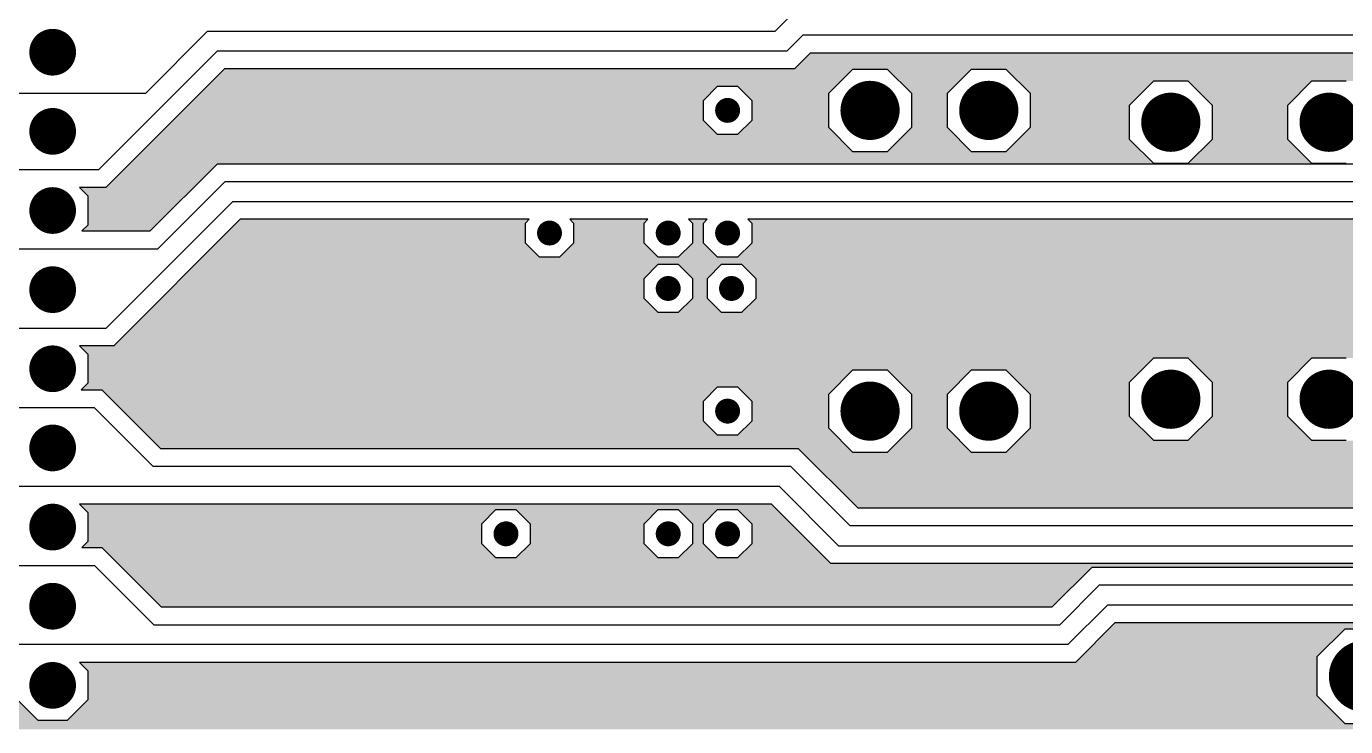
# Model space of a CAD drawing. Extents: x 295 to 953, y 10 to 290.
# Drawn here: x 521.2 to 591.1, y 159 to 196.1 of the extents above; entities that cross this region are included whole.
import ezdxf

# ---------------------------------------------------------------- set-up
doc = ezdxf.new("R2010")
doc.units = 0
doc.header["$LTSCALE"] = 5
doc.header["$MEASUREMENT"] = 0
doc.layers.get('0').update_dxf_attribs({"linetype": 'CONTINUOUS', "lineweight": 25})
doc.layers.add('L3-INT2_GBR', color=2, linetype='CONTINUOUS')

msp = doc.modelspace()

# ---------------------------------------------------------------- linework, layer by layer
at = {"color": 7}
for points, const_width in [([(523.223, 194.742, -1), (521.986, 194.742, -1)], 1.238), ([(566.671, 191.661, -1), (565.104, 191.661, -1)], 1.567), ([(572.958, 191.661, -1), (571.39, 191.661, -1)], 1.567), ([(558.674, 191.661, -1), (558.014, 191.661, -1)], 0.66), ([(582.597, 191.032, -1), (581.029, 191.032, -1)], 1.567), ([(590.979, 191.032, -1), (589.411, 191.032, -1)], 1.567), ([(523.223, 190.55, -1), (521.986, 190.55, -1)], 1.238), ([(523.223, 186.359, -1), (521.986, 186.359, -1)], 1.238), ([(549.244, 185.165, -1), (548.584, 185.165, -1)], 0.66), ([(555.53, 185.165, -1), (554.87, 185.165, -1)], 0.66), ([(558.674, 185.165, -1), (558.014, 185.165, -1)], 0.66), ([(523.223, 182.168, -1), (521.986, 182.168, -1)], 1.238), ([(555.53, 182.231, -1), (554.87, 182.231, -1)], 0.66), ([(558.883, 182.231, -1), (558.223, 182.231, -1)], 0.66), ([(523.223, 177.977, -1), (521.986, 177.977, -1)], 1.238), ([(582.597, 176.364, -1), (581.029, 176.364, -1)], 1.567), ([(590.979, 176.364, -1), (589.411, 176.364, -1)], 1.567), ([(566.671, 175.735, -1), (565.104, 175.735, -1)], 1.567), ([(572.958, 175.735, -1), (571.39, 175.735, -1)], 1.567), ([(558.674, 175.735, -1), (558.014, 175.735, -1)], 0.66), ([(523.223, 173.786, -1), (521.986, 173.786, -1)], 1.238), ([(523.223, 169.595, -1), (521.986, 169.595, -1)], 1.238), ([(546.939, 169.239, -1), (546.279, 169.239, -1)], 0.66), ([(555.53, 169.239, -1), (554.87, 169.239, -1)], 0.66), ([(558.674, 169.239, -1), (558.014, 169.239, -1)], 0.66), ([(523.223, 165.405, -1), (521.986, 165.405, -1)], 1.238), ([(593.03, 161.695, -1), (591.132, 161.695, -1)], 1.897), ([(523.223, 161.214, -1), (521.986, 161.214, -1)], 1.238)]:
    msp.add_lwpolyline(points, format="xyb", close=True, dxfattribs=dict(at, const_width=const_width))
at = {"layer": 'L3-INT2_GBR', "color": 7}
for p, q in [((561.906, 196.9), (560.858, 195.852)), ((530.812, 195.852), (527.54, 192.58)), ((530.812, 195.852), (560.858, 195.852)), ((561.487, 194.804), (562.325, 195.642)), ((623.514, 195.642), (562.325, 195.642)), ((525.025, 188.518), (531.312, 194.804)), ((561.487, 194.804), (531.312, 194.804)), ((562.718, 194.694), (561.879, 193.855)), ((623.121, 194.694), (562.718, 194.694)), ((531.704, 193.855), (525.418, 187.569)), ((561.879, 193.855), (531.704, 193.855)), ((563.701, 192.567), (564.981, 193.847)), ((564.981, 193.847), (566.793, 193.847)), ((566.793, 193.847), (568.074, 192.567)), ((569.988, 192.567), (571.268, 193.847)), ((571.268, 193.847), (573.08, 193.847)), ((573.08, 193.847), (574.36, 192.567)), ((557.065, 192.191), (557.814, 192.94)), ((557.814, 192.94), (558.873, 192.94)), ((558.873, 192.94), (559.622, 192.191)), ((579.627, 191.938), (580.907, 193.219)), ((580.907, 193.219), (582.719, 193.219)), ((582.719, 193.219), (583.999, 191.938)), ((588.009, 191.938), (589.289, 193.219)), ((589.289, 193.219), (591.101, 193.219)), ((517.481, 192.58), (527.54, 192.58)), ((557.065, 191.131), (557.065, 192.191)), ((559.622, 192.191), (559.622, 191.131)), ((563.701, 190.755), (563.701, 192.567)), ((568.074, 192.567), (568.074, 190.755)), ((569.988, 190.755), (569.988, 192.567)), ((574.36, 192.567), (574.36, 190.755)), ((579.627, 190.126), (579.627, 191.938)), ((583.999, 191.938), (583.999, 190.126)), ((588.009, 190.126), (588.009, 191.938)), ((557.814, 190.382), (557.065, 191.131)), ((559.622, 191.131), (558.873, 190.382)), ((564.981, 189.475), (563.701, 190.755)), ((568.074, 190.755), (566.793, 189.475)), ((571.268, 189.475), (569.988, 190.755)), ((574.36, 190.755), (573.08, 189.475)), ((558.873, 190.382), (557.814, 190.382)), ((580.907, 188.846), (579.627, 190.126)), ((583.999, 190.126), (582.719, 188.846)), ((589.289, 188.846), (588.009, 190.126)), ((566.793, 189.475), (564.981, 189.475)), ((573.08, 189.475), (571.268, 189.475)), ((527.776, 185.275), (531.338, 188.838)), ((531.338, 188.838), (620.973, 188.838)), ((582.719, 188.846), (580.907, 188.846)), ((591.101, 188.846), (589.289, 188.846)), ((525.025, 188.518), (517.062, 188.518)), ((524.02, 187.569), (524.461, 187.128)), ((525.418, 187.569), (524.02, 187.569)), ((531.731, 187.889), (528.168, 184.327)), ((531.731, 187.889), (620.58, 187.889)), ((524.461, 187.128), (524.461, 185.591)), ((532.15, 186.841), (525.444, 180.136)), ((532.15, 186.841), (620.144, 186.841)), ((532.542, 185.893), (525.837, 179.187)), ((547.833, 185.893), (532.542, 185.893)), ((547.635, 185.695), (547.833, 185.893)), ((549.995, 185.893), (550.193, 185.695)), ((554.12, 185.893), (549.995, 185.893)), ((553.922, 185.695), (554.12, 185.893)), ((556.281, 185.893), (556.479, 185.695)), ((557.263, 185.893), (556.281, 185.893)), ((557.065, 185.695), (557.263, 185.893)), ((559.424, 185.893), (559.622, 185.695)), ((619.752, 185.893), (559.424, 185.893)), ((524.461, 185.591), (524.146, 185.275)), ((524.146, 185.275), (527.776, 185.275)), ((547.635, 184.635), (547.635, 185.695)), ((550.193, 185.695), (550.193, 184.635)), ((553.922, 184.635), (553.922, 185.695)), ((556.479, 185.695), (556.479, 184.635)), ((557.065, 184.635), (557.065, 185.695)), ((559.622, 185.695), (559.622, 184.635)), ((548.384, 183.886), (547.635, 184.635)), ((550.193, 184.635), (549.443, 183.886)), ((554.671, 183.886), (553.922, 184.635)), ((556.479, 184.635), (555.73, 183.886)), ((557.814, 183.886), (557.065, 184.635)), ((559.622, 184.635), (558.873, 183.886)), ((520.446, 184.327), (528.168, 184.327)), ((549.443, 183.886), (548.384, 183.886)), ((555.73, 183.886), (554.671, 183.886)), ((558.873, 183.886), (557.814, 183.886)), ((553.922, 182.761), (554.671, 183.51)), ((554.671, 183.51), (555.73, 183.51)), ((555.73, 183.51), (556.479, 182.761)), ((557.274, 182.761), (558.023, 183.51)), ((558.023, 183.51), (559.083, 183.51)), ((559.083, 183.51), (559.832, 182.761)), ((553.922, 181.702), (553.922, 182.761)), ((556.479, 182.761), (556.479, 181.702)), ((557.274, 181.702), (557.274, 182.761)), ((559.832, 182.761), (559.832, 181.702)), ((554.671, 180.952), (553.922, 181.702)), ((556.479, 181.702), (555.73, 180.952)), ((558.023, 180.952), (557.274, 181.702)), ((559.832, 181.702), (559.083, 180.952)), ((555.73, 180.952), (554.671, 180.952)), ((559.083, 180.952), (558.023, 180.952)), ((520.446, 180.136), (525.444, 180.136)), ((524.02, 179.187), (524.461, 178.746)), ((525.837, 179.187), (524.02, 179.187)), ((524.461, 178.746), (524.461, 177.209)), ((579.627, 177.27), (580.907, 178.55)), ((580.907, 178.55), (582.719, 178.55)), ((582.719, 178.55), (583.999, 177.27)), ((588.009, 177.27), (589.289, 178.55)), ((589.289, 178.55), (591.101, 178.55)), ((563.701, 176.641), (564.981, 177.921)), ((564.981, 177.921), (566.793, 177.921)), ((566.793, 177.921), (568.074, 176.641)), ((569.988, 176.641), (571.268, 177.921)), ((571.268, 177.921), (573.08, 177.921)), ((573.08, 177.921), (574.36, 176.641)), ((524.461, 177.209), (524.116, 176.864)), ((524.116, 176.864), (525.208, 176.864)), ((525.208, 176.864), (528.322, 173.75)), ((557.065, 176.265), (557.814, 177.014)), ((557.814, 177.014), (558.873, 177.014)), ((558.873, 177.014), (559.622, 176.265)), ((579.627, 175.458), (579.627, 177.27)), ((583.999, 177.27), (583.999, 175.458)), ((588.009, 175.458), (588.009, 177.27)), ((557.065, 175.205), (557.065, 176.265)), ((559.622, 176.265), (559.622, 175.205)), ((563.701, 174.829), (563.701, 176.641)), ((568.074, 176.641), (568.074, 174.829)), ((569.988, 174.829), (569.988, 176.641)), ((574.36, 176.641), (574.36, 174.829)), ((524.816, 175.915), (520.542, 175.915)), ((524.816, 175.915), (527.929, 172.801)), ((580.907, 174.178), (579.627, 175.458)), ((583.999, 175.458), (582.719, 174.178)), ((589.289, 174.178), (588.009, 175.458)), ((557.814, 174.456), (557.065, 175.205)), ((559.622, 175.205), (558.873, 174.456)), ((564.981, 173.549), (563.701, 174.829)), ((568.074, 174.829), (566.793, 173.549)), ((571.268, 173.549), (569.988, 174.829)), ((574.36, 174.829), (573.08, 173.549)), ((558.873, 174.456), (557.814, 174.456)), ((582.719, 174.178), (580.907, 174.178)), ((591.101, 174.178), (589.289, 174.178)), ((528.322, 173.75), (562.089, 173.75)), ((562.089, 173.75), (565.232, 170.607)), ((566.793, 173.549), (564.981, 173.549)), ((573.08, 173.549), (571.268, 173.549)), ((561.696, 172.801), (527.929, 172.801)), ((561.696, 172.801), (564.84, 169.658)), ((520.572, 171.754), (561.068, 171.754)), ((564.211, 168.61), (561.068, 171.754)), ((524.02, 170.805), (524.461, 170.364)), ((560.675, 170.805), (524.02, 170.805)), ((545.33, 169.769), (546.079, 170.518)), ((546.079, 170.518), (547.138, 170.518)), ((547.138, 170.518), (547.887, 169.769)), ((553.922, 169.769), (554.671, 170.518)), ((554.671, 170.518), (555.73, 170.518)), ((555.73, 170.518), (556.479, 169.769)), ((557.065, 169.769), (557.814, 170.518)), ((557.814, 170.518), (558.873, 170.518)), ((558.873, 170.518), (559.622, 169.769)), ((563.818, 167.662), (560.675, 170.805)), ((565.232, 170.607), (675.492, 170.607)), ((524.461, 170.364), (524.461, 168.827)), ((545.33, 168.709), (545.33, 169.769)), ((547.887, 169.769), (547.887, 168.709)), ((553.922, 168.709), (553.922, 169.769)), ((556.479, 169.769), (556.479, 168.709)), ((557.065, 168.709), (557.065, 169.769)), ((559.622, 169.769), (559.622, 168.709)), ((675.885, 169.658), (564.84, 169.658)), ((524.461, 168.827), (524.146, 168.511)), ((524.146, 168.511), (525.208, 168.511)), ((525.208, 168.511), (528.352, 165.368)), ((546.079, 167.96), (545.33, 168.709)), ((547.887, 168.709), (547.138, 167.96)), ((554.671, 167.96), (553.922, 168.709)), ((556.479, 168.709), (555.73, 167.96)), ((557.814, 167.96), (557.065, 168.709)), ((559.622, 168.709), (558.873, 167.96)), ((564.211, 168.61), (676.32, 168.61)), ((547.138, 167.96), (546.079, 167.96)), ((555.73, 167.96), (554.671, 167.96)), ((558.873, 167.96), (557.814, 167.96)), ((676.713, 167.662), (563.818, 167.662)), ((516.255, 167.563), (524.816, 167.563)), ((527.959, 164.419), (524.816, 167.563)), ((575.537, 165.368), (577.649, 167.48)), ((577.649, 167.48), (678.808, 167.48)), ((578.041, 166.531), (575.929, 164.419)), ((578.041, 166.531), (678.416, 166.531)), ((528.352, 165.368), (575.537, 165.368)), ((576.365, 163.372), (578.46, 165.467)), ((677.997, 165.467), (578.46, 165.467)), ((527.959, 164.419), (575.929, 164.419)), ((578.853, 164.518), (576.758, 162.423)), ((677.604, 164.518), (578.853, 164.518)), ((589.565, 162.738), (591.038, 164.212)), ((591.038, 164.212), (593.124, 164.212)), ((576.365, 163.372), (516.255, 163.372)), ((524.02, 162.423), (524.461, 161.982)), ((576.758, 162.423), (524.02, 162.423)), ((589.565, 160.653), (589.565, 162.738)), ((524.461, 161.982), (524.461, 160.445)), ((521.836, 159.357), (520.748, 160.445)), ((524.461, 160.445), (523.373, 159.357)), ((591.038, 159.179), (589.565, 160.653)), ((523.373, 159.357), (521.836, 159.357)), ((593.124, 159.179), (591.038, 159.179))]:
    msp.add_line(p, q, dxfattribs=at)
for points in [[(623.618, 194.197), (623.121, 194.694), (562.221, 194.197), (562.718, 194.694)], [(564.074, 192.94), (564.981, 193.847), (530.789, 192.94), (531.696, 193.847)], [(618.024, 193.847), (618.032, 193.855), (531.696, 193.847), (531.704, 193.855)], [(618.032, 193.855), (618.032, 193.855), (557.814, 193.855), (561.879, 193.855)], [(618.032, 193.855), (618.374, 194.197), (561.879, 193.855), (562.221, 194.197)], [(571.268, 193.847), (571.268, 193.847), (566.793, 193.847), (564.981, 193.847)], [(569.988, 192.567), (571.268, 193.847), (568.074, 192.567), (566.793, 193.847)], [(618.024, 193.847), (618.024, 193.847), (573.08, 193.847), (571.268, 193.847)], [(617.625, 193.448), (618.024, 193.847), (573.479, 193.448), (573.08, 193.847)], [(557.065, 192.191), (557.814, 192.94), (530.039, 192.191), (530.789, 192.94)], [(564.074, 192.94), (564.074, 192.94), (558.873, 192.94), (557.814, 192.94)], [(563.701, 192.567), (564.074, 192.94), (559.246, 192.567), (558.873, 192.94)], [(617.625, 193.219), (617.625, 193.448), (573.708, 193.219), (573.479, 193.448)], [(580.256, 192.567), (580.907, 193.219), (574.36, 192.567), (573.708, 193.219)], [(589.289, 193.219), (589.289, 193.219), (582.719, 193.219), (580.907, 193.219)], [(588.009, 191.938), (589.289, 193.219), (583.999, 191.938), (582.719, 193.219)], [(617.625, 193.219), (617.625, 193.219), (591.101, 193.219), (589.289, 193.219)], [(557.065, 191.131), (557.065, 192.191), (528.98, 191.131), (530.039, 192.191)], [(563.701, 192.191), (563.701, 192.567), (559.622, 192.191), (559.246, 192.567)], [(563.701, 191.131), (563.701, 192.191), (559.622, 191.131), (559.622, 192.191)], [(569.988, 190.755), (569.988, 192.567), (568.074, 190.755), (568.074, 192.567)], [(579.627, 191.938), (580.256, 192.567), (574.36, 191.938), (574.36, 192.567)], [(579.627, 190.755), (579.627, 191.938), (574.36, 190.755), (574.36, 191.938)], [(588.009, 190.126), (588.009, 191.938), (583.999, 190.126), (583.999, 191.938)], [(557.814, 190.382), (557.065, 191.131), (528.231, 190.382), (528.98, 191.131)], [(564.074, 190.382), (563.701, 190.755), (558.873, 190.382), (559.246, 190.755)], [(563.701, 190.755), (563.701, 191.131), (559.246, 190.755), (559.622, 191.131)], [(571.268, 189.475), (569.988, 190.755), (566.793, 189.475), (568.074, 190.755)], [(579.627, 190.126), (579.627, 190.755), (573.731, 190.126), (574.36, 190.755)], [(564.981, 189.475), (564.074, 190.382), (527.324, 189.475), (528.231, 190.382)], [(580.279, 189.475), (579.627, 190.126), (573.08, 189.475), (573.731, 190.126)], [(589.289, 188.846), (588.009, 190.126), (582.719, 188.846), (583.999, 190.126)], [(580.907, 188.846), (580.279, 189.475), (526.695, 188.846), (527.324, 189.475)], [(530.069, 187.569), (531.338, 188.838), (525.418, 187.569), (526.687, 188.838)], [(628.977, 188.838), (628.969, 188.846), (526.687, 188.838), (526.695, 188.846)], [(628.977, 188.838), (628.977, 188.838), (620.973, 188.838), (531.338, 188.838)], [(529.629, 187.128), (530.069, 187.569), (524.461, 187.128), (524.02, 187.569)], [(530.069, 187.569), (530.069, 187.569), (524.02, 187.569), (525.418, 187.569)], [(528.091, 185.591), (529.629, 187.128), (524.461, 185.591), (524.461, 187.128)], [(547.635, 185.695), (547.833, 185.893), (532.345, 185.695), (532.542, 185.893)], [(547.833, 185.893), (547.833, 185.893), (532.542, 185.893), (547.833, 185.893)], [(554.119, 185.892), (554.119, 185.893), (549.995, 185.892), (554.119, 185.893)], [(553.922, 185.695), (554.119, 185.892), (550.193, 185.695), (549.995, 185.892)], [(557.263, 185.892), (557.263, 185.893), (556.281, 185.892), (557.263, 185.893)], [(557.065, 185.695), (557.263, 185.892), (556.479, 185.695), (556.281, 185.892)], [(619.752, 185.892), (619.752, 185.893), (559.424, 185.892), (564.981, 185.893)], [(619.95, 185.695), (619.752, 185.892), (559.622, 185.695), (559.424, 185.892)], [(527.776, 185.275), (528.091, 185.591), (524.146, 185.275), (524.461, 185.591)], [(547.635, 184.635), (547.635, 185.695), (531.285, 184.635), (532.345, 185.695)], [(553.922, 184.635), (553.922, 185.695), (550.193, 184.635), (550.193, 185.695)], [(557.065, 184.635), (557.065, 185.695), (556.479, 184.635), (556.479, 185.695)], [(620.667, 184.977), (619.95, 185.695), (559.622, 184.977), (559.622, 185.695)], [(548.384, 183.886), (547.635, 184.635), (530.536, 183.886), (531.285, 184.635)], [(554.671, 183.886), (553.922, 184.635), (549.443, 183.886), (550.193, 184.635)], [(557.814, 183.886), (557.065, 184.635), (555.73, 183.886), (556.479, 184.635)], [(596.879, 184.228), (597.287, 184.635), (559.215, 184.228), (559.622, 184.635)], [(597.287, 184.635), (597.628, 184.977), (559.622, 184.635), (559.622, 184.977)], [(596.879, 183.51), (596.879, 183.886), (530.16, 183.51), (530.536, 183.886)], [(557.975, 183.886), (557.862, 183.886), (554.671, 183.886), (555.73, 183.886)], [(596.879, 183.886), (596.879, 183.886), (558.023, 183.886), (558.873, 183.886)], [(596.879, 183.886), (596.879, 184.228), (558.873, 183.886), (559.215, 184.228)], [(553.922, 182.761), (554.671, 183.51), (529.411, 182.761), (530.16, 183.51)], [(558.023, 183.51), (558.023, 183.51), (555.73, 183.51), (554.671, 183.51)], [(557.274, 182.761), (558.023, 183.51), (556.479, 182.761), (555.73, 183.51)], [(596.879, 183.51), (596.879, 183.51), (559.083, 183.51), (558.023, 183.51)], [(596.879, 183.168), (596.879, 183.51), (559.424, 183.168), (559.083, 183.51)], [(597.287, 182.761), (596.879, 183.168), (559.832, 182.761), (559.424, 183.168)], [(553.922, 181.702), (553.922, 182.761), (528.351, 181.702), (529.411, 182.761)], [(557.274, 181.702), (557.274, 182.761), (556.479, 181.702), (556.479, 182.761)], [(597.628, 182.419), (597.287, 182.761), (559.832, 182.419), (559.832, 182.761)], [(689.664, 181.911), (689.664, 182.419), (559.832, 181.911), (559.832, 182.419)], [(554.671, 180.952), (553.922, 181.702), (527.602, 180.952), (528.351, 181.702)], [(557.814, 181.162), (557.274, 181.702), (555.939, 181.162), (556.479, 181.702)], [(690.413, 181.162), (689.873, 181.702), (559.292, 181.162), (559.832, 181.702)], [(689.873, 181.702), (689.664, 181.911), (559.832, 181.702), (559.832, 181.911)], [(692.414, 180.436), (692.931, 180.952), (527.086, 180.436), (527.602, 180.952)], [(558.023, 180.952), (557.814, 181.162), (555.73, 180.952), (555.939, 181.162)], [(692.931, 180.952), (692.974, 180.995), (559.083, 180.952), (559.126, 180.995)], [(713.708, 180.995), (713.541, 181.162), (559.126, 180.995), (559.292, 181.162)], [(660.754, 179.187), (662.003, 180.436), (525.837, 179.187), (527.086, 180.436)], [(660.723, 179.156), (660.754, 179.187), (524.052, 179.156), (524.02, 179.187)], [(660.754, 179.187), (660.754, 179.187), (524.02, 179.187), (525.837, 179.187)], [(660.723, 178.746), (660.723, 179.156), (524.461, 178.746), (524.052, 179.156)], [(660.723, 178.55), (660.723, 178.746), (524.461, 178.55), (524.461, 178.746)], [(580.279, 177.921), (580.907, 178.55), (524.461, 177.921), (524.461, 178.55)], [(589.289, 178.55), (589.289, 178.55), (582.719, 178.55), (580.907, 178.55)], [(588.009, 177.27), (589.289, 178.55), (583.999, 177.27), (582.719, 178.55)], [(660.723, 178.55), (660.723, 178.55), (591.101, 178.55), (589.289, 178.55)], [(564.269, 177.209), (564.981, 177.921), (524.461, 177.209), (524.461, 177.921)], [(571.268, 177.921), (571.268, 177.921), (566.793, 177.921), (564.981, 177.921)], [(569.988, 176.641), (571.268, 177.921), (568.074, 176.641), (566.793, 177.921)], [(580.279, 177.921), (580.279, 177.921), (573.08, 177.921), (571.268, 177.921)], [(579.627, 177.27), (580.279, 177.921), (573.731, 177.27), (573.08, 177.921)], [(557.664, 176.864), (557.814, 177.014), (524.116, 176.864), (524.266, 177.014)], [(557.664, 176.864), (557.664, 176.864), (525.208, 176.864), (524.116, 176.864)], [(564.074, 177.014), (564.269, 177.209), (524.266, 177.014), (524.461, 177.209)], [(557.065, 176.265), (557.664, 176.864), (525.807, 176.265), (525.208, 176.864)], [(564.074, 177.014), (564.074, 177.014), (558.873, 177.014), (557.814, 177.014)], [(563.701, 176.641), (564.074, 177.014), (559.246, 176.641), (558.873, 177.014)], [(579.627, 176.641), (579.627, 177.27), (574.36, 176.641), (573.731, 177.27)], [(588.009, 175.458), (588.009, 177.27), (583.999, 175.458), (583.999, 177.27)], [(557.065, 175.205), (557.065, 176.265), (526.867, 175.205), (525.807, 176.265)], [(563.701, 176.265), (563.701, 176.641), (559.622, 176.265), (559.246, 176.641)], [(563.701, 175.205), (563.701, 176.265), (559.622, 175.205), (559.622, 176.265)], [(569.988, 174.829), (569.988, 176.641), (568.074, 174.829), (568.074, 176.641)], [(579.627, 175.458), (579.627, 176.641), (574.36, 175.458), (574.36, 176.641)], [(580.256, 174.829), (579.627, 175.458), (574.36, 174.829), (574.36, 175.458)], [(589.289, 174.178), (588.009, 175.458), (582.719, 174.178), (583.999, 175.458)], [(557.814, 174.456), (557.065, 175.205), (527.616, 174.456), (526.867, 175.205)], [(564.074, 174.456), (563.701, 174.829), (558.873, 174.456), (559.246, 174.829)], [(563.701, 174.829), (563.701, 175.205), (559.246, 174.829), (559.622, 175.205)], [(571.268, 173.549), (569.988, 174.829), (566.793, 173.549), (568.074, 174.829)], [(580.907, 174.178), (580.256, 174.829), (573.708, 174.178), (574.36, 174.829)], [(564.78, 173.75), (564.074, 174.456), (528.322, 173.75), (527.616, 174.456)], [(618.024, 173.549), (617.625, 173.948), (573.08, 173.549), (573.479, 173.948)], [(617.625, 173.948), (617.625, 174.178), (573.479, 173.948), (573.708, 174.178)], [(564.78, 173.75), (564.78, 173.75), (562.089, 173.75), (528.322, 173.75)], [(564.981, 173.549), (564.78, 173.75), (562.29, 173.549), (562.089, 173.75)], [(618.374, 173.199), (618.024, 173.549), (562.64, 173.199), (562.29, 173.549)], [(625.541, 172.328), (625.541, 173.199), (563.511, 172.328), (562.64, 173.199)], [(626.87, 170.998), (625.541, 172.328), (564.841, 170.998), (563.511, 172.328)], [(560.962, 170.518), (560.675, 170.805), (524.307, 170.518), (524.02, 170.805)], [(560.675, 170.805), (560.675, 170.805), (524.02, 170.805), (546.079, 170.805)], [(545.926, 170.364), (546.079, 170.518), (524.461, 170.364), (524.307, 170.518)], [(554.671, 170.518), (554.671, 170.518), (547.138, 170.518), (546.079, 170.518)], [(553.922, 169.769), (554.671, 170.518), (547.887, 169.769), (547.138, 170.518)], [(557.814, 170.518), (557.814, 170.518), (555.73, 170.518), (554.671, 170.518)], [(557.065, 169.769), (557.814, 170.518), (556.479, 169.769), (555.73, 170.518)], [(560.675, 170.805), (560.675, 170.805), (557.814, 170.805), (560.675, 170.805)], [(560.962, 170.518), (560.962, 170.518), (558.873, 170.518), (557.814, 170.518)], [(561.711, 169.769), (560.962, 170.518), (559.622, 169.769), (558.873, 170.518)], [(675.492, 170.607), (675.883, 170.998), (565.232, 170.607), (564.841, 170.998)], [(545.33, 169.769), (545.926, 170.364), (524.461, 169.769), (524.461, 170.364)], [(545.33, 168.827), (545.33, 169.769), (524.461, 168.827), (524.461, 169.769)], [(553.922, 168.709), (553.922, 169.769), (547.887, 168.709), (547.887, 169.769)], [(557.065, 168.709), (557.065, 169.769), (556.479, 168.709), (556.479, 169.769)], [(562.771, 168.709), (561.711, 169.769), (559.622, 168.709), (559.622, 169.769)], [(545.528, 168.511), (545.33, 168.709), (524.146, 168.511), (524.344, 168.709)], [(545.528, 168.511), (545.528, 168.511), (525.208, 168.511), (524.146, 168.511)], [(545.33, 168.709), (545.33, 168.827), (524.344, 168.709), (524.461, 168.827)], [(546.079, 167.96), (545.528, 168.511), (525.759, 167.96), (525.208, 168.511)], [(554.671, 167.96), (553.922, 168.709), (547.138, 167.96), (547.887, 168.709)], [(557.814, 167.96), (557.065, 168.709), (555.73, 167.96), (556.479, 168.709)], [(563.52, 167.96), (562.771, 168.709), (558.873, 167.96), (559.622, 168.709)], [(563.818, 167.662), (563.52, 167.96), (526.058, 167.662), (525.759, 167.96)], [(687.326, 167.48), (687.316, 167.662), (526.24, 167.48), (526.058, 167.662)], [(575.537, 165.368), (577.649, 167.48), (528.352, 165.368), (526.24, 167.48)], [(687.326, 167.48), (687.326, 167.48), (678.808, 167.48), (577.649, 167.48)], [(589.565, 162.738), (591.038, 164.212), (577.073, 162.738), (578.546, 164.212)], [(677.911, 164.212), (677.604, 164.518), (578.546, 164.212), (578.853, 164.518)], [(615.765, 164.212), (615.765, 164.212), (593.124, 164.212), (591.038, 164.212)], [(589.565, 161.982), (589.565, 162.423), (524.461, 161.982), (524.02, 162.423)], [(589.565, 162.423), (589.565, 162.423), (524.02, 162.423), (548.384, 162.423)], [(589.565, 162.423), (589.565, 162.423), (553.623, 162.423), (576.758, 162.423)], [(589.565, 162.423), (589.565, 162.738), (576.758, 162.423), (577.073, 162.738)], [(589.565, 160.652), (589.565, 161.982), (524.461, 160.652), (524.461, 161.982)], [(521.836, 159.357), (520.748, 160.445), (519.182, 159.357), (520.27, 160.445)], [(590.86, 159.357), (589.773, 160.445), (523.373, 159.357), (524.461, 160.445)], [(589.773, 160.445), (589.565, 160.652), (524.461, 160.445), (524.461, 160.652)], [(591.038, 159.179), (590.86, 159.357), (506.839, 159.179), (506.839, 159.357)], [(661.61, 158.879), (661.911, 159.179), (506.839, 158.879), (506.839, 159.179)], [(615.765, 159.179), (615.765, 159.179), (591.038, 159.179), (593.124, 159.179)]]:
    msp.add_solid(points, dxfattribs=at)

doc.saveas('drawing.dxf')
